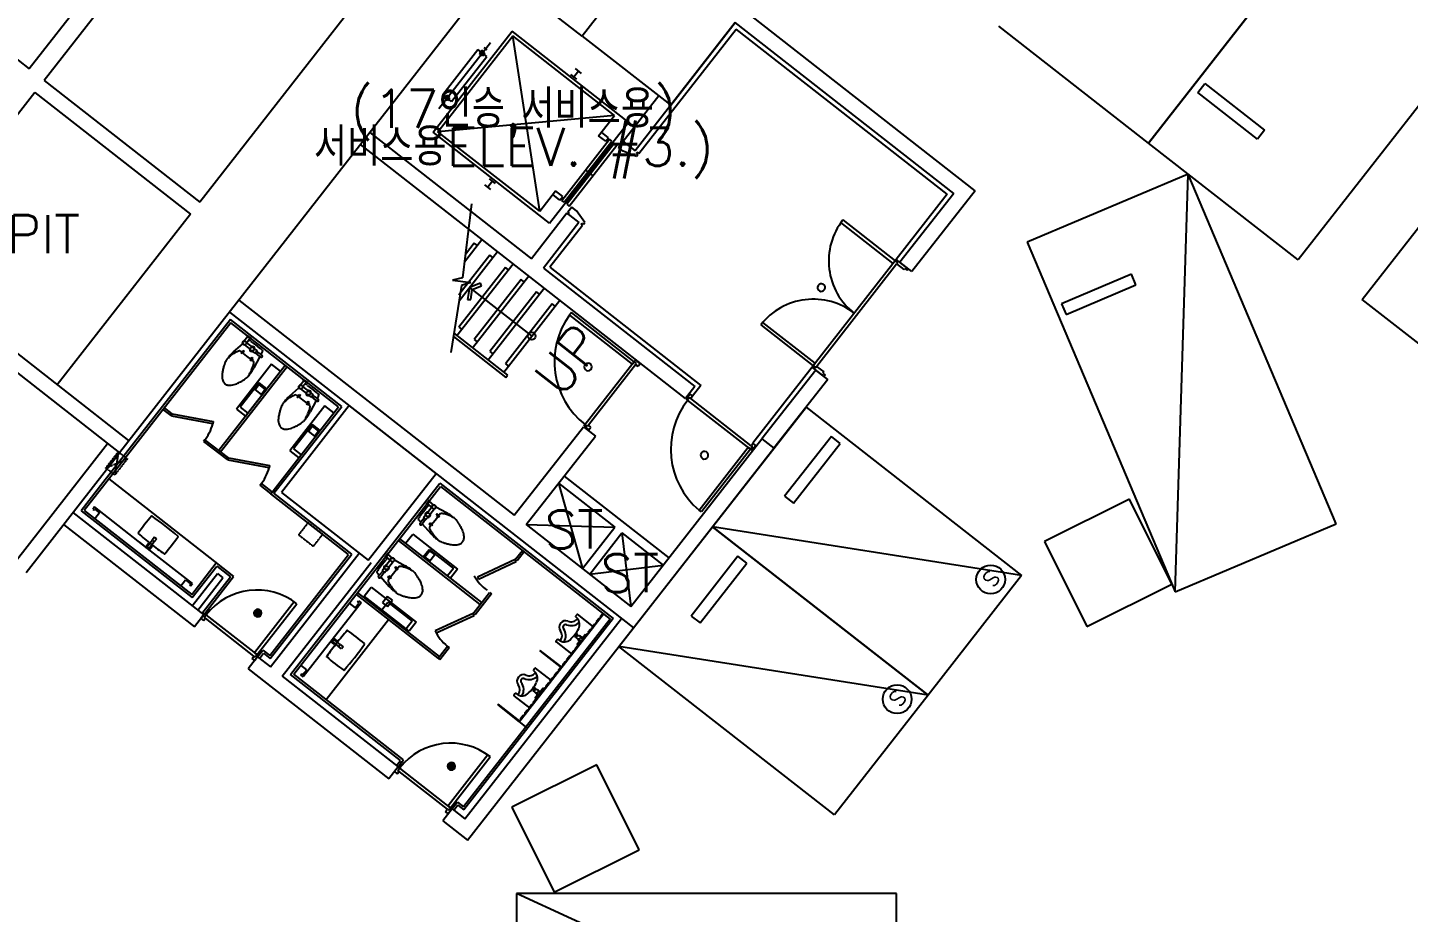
# Model space of a CAD drawing. Header units: millimetres. Extents: x -7614 to 421357, y 87385 to 341757.
# Drawn here: x 369234 to 387410, y 132727 to 144373 of the extents above; entities that cross this region are included whole.
import ezdxf
from ezdxf.enums import TextEntityAlignment as Align

# ---------------------------------------------------------------- set-up
doc = ezdxf.new("R2010")
doc.units = ezdxf.units.MM
doc.header["$LTSCALE"] = 600
doc.header["$MEASUREMENT"] = 0
for name, pattern in [('HD', [2.5, 1.5, -1]), ('HID', [5, 3, -2]), ('HIDDEN2', [0.188, 0.125, -0.063])]:
    doc.linetypes.add(name, pattern=pattern)
doc.layers.add('e-plan', color=9, linetype='CONTINUOUS')
doc.styles.add('kiahn', font='romans.shx', dxfattribs={"bigfont": 'cadhs.shx'})

msp = doc.modelspace()

# ---------------------------------------------------------------- hatches: boundary and pattern name
at = {"layer": 'e-plan'}
h = msp.add_hatch(color=256, dxfattribs=at)
h.dxf.hatch_style = 1
h.paths.add_polyline_path([(372245, 136713, 1), (372282, 136620, 1)])
h = msp.add_hatch(color=256, dxfattribs=at)
h.dxf.hatch_style = 1
h.paths.add_polyline_path([(374793, 134697, 1), (374830, 134604, 1)])

# ---------------------------------------------------------------- linework, layer by layer
for p, q in [((372456, 147929), (369255, 143831)), ((372653, 147775), (369452, 143677)), ((383989, 142853), (387128, 146872)), ((387128, 146872), (383989, 142853)), ((376386, 146381), (370445, 138777)), ((374702, 146174), (371500, 142077)), ((367284, 145370), (369255, 143831)), ((389098, 145332), (385959, 141314)), ((376532, 144262), (375413, 145136)), ((386800, 140795), (389879, 144735)), ((381705, 142225), (378671, 144596)), ((374572, 142995, 0), (375613, 144327, 0)), ((377145, 143130, 0), (375613, 144327, 0)), ((378548, 144438), (377231, 142752)), ((377278, 142715, 0), (378559, 144354, 0)), ((381425, 142191), (378548, 144438)), ((381340, 142181), (378559, 144354)), ((383989, 142853), (382018, 144392)), ((374635, 143003, 0), (375620, 144264, 0)), ((374647, 143307, 0), (375328, 144179, 0)), ((376960, 143217, 0), (375620, 144264, 0)), ((375975, 141956, 0), (375620, 144264, 0)), ((374698, 143494, 0), (375159, 144085, 0)), ((374816, 143401, 0), (375278, 143992, 0)), ((375278, 143992, 0), (375159, 144085, 0)), ((375183, 144034, 0), (375214, 144074, 0)), ((375223, 144003, 0), (375183, 144034, 0)), ((375254, 144043, 0), (375214, 144074, 0)), ((375223, 144003, 0), (375254, 144043, 0)), ((375284, 144082, 0), (375245, 144113, 0)), ((376426, 143723, 0), (376487, 143802, 0)), ((376527, 143771, 0), (376448, 143833, 0)), ((369452, 143677), (369452, 143677)), ((369452, 143677), (371500, 142077)), ((376465, 143693, 0), (376386, 143754, 0)), ((384637, 143520), (384729, 143638)), ((384729, 143638), (385517, 143023)), ((369328, 143520), (367565, 141263)), ((369328, 143520), (371377, 141919)), ((374816, 143401, 0), (374698, 143494, 0)), ((374722, 143443, 0), (374752, 143483, 0)), ((374761, 143412, 0), (374722, 143443, 0)), ((374792, 143452, 0), (374752, 143483, 0)), ((374761, 143412, 0), (374792, 143452, 0)), ((377541, 143474), (377073, 142875)), ((385425, 142904), (384637, 143520)), ((374730, 143373, 0), (374691, 143404, 0)), ((376960, 143217, 0), (374635, 143003, 0)), ((376105, 141798, 0), (377145, 143130, 0)), ((376751, 142949, 0), (376960, 143217, 0)), ((365087, 142963), (370445, 138777)), ((373739, 142993), (375866, 141330)), ((376105, 141798, 0), (374572, 142995, 0)), ((375975, 141956, 0), (374635, 143003, 0)), ((376264, 142099, 0), (376892, 142903, 0)), ((376295, 142074, 0), (376923, 142878, 0)), ((376845, 142876, 0), (376751, 142949, 0)), ((376845, 142876, 0), (376751, 142949, 0)), ((376882, 142923, 0), (376788, 142997, 0)), ((376882, 142923, 0), (376788, 142997, 0)), ((376845, 142876, 0), (376882, 142923, 0)), ((376845, 142876, 0), (376882, 142923, 0)), ((376923, 142878, 0), (376892, 142903, 0)), ((376923, 142878, 0), (376892, 142903, 0)), ((377012, 142796, 0), (377061, 142859, 0)), ((377061, 142859, 0), (377077, 142847, 0)), ((377073, 142875, 0), (377231, 142752, 0)), ((377089, 142863, 0), (377073, 142875, 0)), ((377077, 142847, 0), (377089, 142863, 0)), ((385517, 143023), (385425, 142904)), ((377895, 139492), (373616, 142835)), ((376958, 142851, 0), (376330, 142047, 0)), ((376361, 142023, 0), (376989, 142826, 0)), ((376989, 142826, 0), (376958, 142851, 0)), ((377075, 142747, 0), (377012, 142796, 0)), ((377247, 142675, 0), (377075, 142747, 0)), ((377258, 142730, 0), (377246, 142714, 0)), ((377246, 142714, 0), (377266, 142699, 0)), ((377266, 142699, 0), (377247, 142675, 0)), ((377278, 142715, 0), (377258, 142730, 0)), ((385959, 141314), (383989, 142853)), ((376609, 142476, 0), (376578, 142501, 0)), ((376609, 142476, 0), (376578, 142501, 0)), ((375355, 142352, 0), (375293, 142273, 0)), ((375394, 142321, 0), (375315, 142383, 0)), ((376675, 142425, 0), (376644, 142449, 0)), ((376675, 142425, 0), (376644, 142449, 0)), ((384510, 142445), (382392, 141549)), ((384341, 136944), (384510, 142445)), ((386459, 137841), (384510, 142445)), ((375332, 142243, 0), (375254, 142304, 0)), ((375975, 141956, 0), (376184, 142224, 0)), ((376242, 142103, 0), (376147, 142177, 0)), ((376279, 142150, 0), (376184, 142224, 0)), ((376242, 142103, 0), (376279, 142150, 0)), ((381340, 142181), (380669, 141322)), ((381425, 142191), (380717, 141285)), ((381705, 142225), (380874, 141162)), ((375078, 142054), (374959, 141079)), ((376295, 142074, 0), (376264, 142099, 0)), ((376330, 142047, 0), (376361, 142023, 0)), ((376396, 142008, 0), (376347, 141945, 0)), ((376459, 141959, 0), (376396, 142008, 0)), ((376570, 141809, 0), (376459, 141959, 0)), ((371377, 141919), (369623, 139673)), ((376334, 141929), (375866, 141330)), ((376492, 141806), (376024, 141207)), ((376539, 141769, 0), (376108, 141218, 0)), ((376334, 141929), (376492, 141806)), ((376350, 141917, 0), (376334, 141929, 0)), ((376347, 141945, 0), (376362, 141933, 0)), ((376362, 141933, 0), (376350, 141917, 0)), ((376520, 141785, 0), (376532, 141800, 0)), ((376539, 141769, 0), (376520, 141785, 0)), ((376532, 141800, 0), (376552, 141785, 0)), ((376552, 141785, 0), (376570, 141809, 0)), ((379940, 141809), (379964, 141841)), ((380629, 141270), (379940, 141809)), ((379964, 141841), (380654, 141302)), ((374913, 140775), (375420, 141425)), ((374985, 141290), (375215, 141585)), ((375114, 141537), (374997, 141387)), ((375154, 141507), (375114, 141537)), ((382392, 141549), (384341, 136944)), ((367574, 141274), (370568, 138934)), ((374886, 140320), (375625, 141265)), ((374886, 140320), (375625, 141265)), ((375319, 141377), (374929, 140878)), ((375319, 141377), (374929, 140878)), ((375359, 141346), (375319, 141377)), ((375359, 141346), (375319, 141377)), ((380654, 141302), (379576, 139923)), ((379620, 139914), (380673, 141262)), ((380654, 141302), (380629, 141270)), ((380669, 141322), (380654, 141302)), ((380654, 141302), (380685, 141277)), ((380827, 141199), (380669, 141322)), ((380685, 141277), (380673, 141262)), ((380673, 141262), (380768, 141188)), ((380874, 141162), (380717, 141285)), ((374959, 141079), (374829, 141047)), ((374829, 141047), (375068, 141018)), ((375524, 141217), (374909, 140429)), ((375524, 141217), (374909, 140429)), ((375091, 140159), (375830, 141105)), ((375091, 140159), (375830, 141105)), ((375729, 141057), (375113, 140269)), ((375729, 141057), (375113, 140269)), ((375564, 141186), (375524, 141217)), ((375564, 141186), (375524, 141217)), ((375768, 141026), (375729, 141057)), ((375768, 141026), (375729, 141057)), ((376024, 141207), (378018, 139650)), ((376108, 141218), (378098, 139663)), ((380768, 141188), (380780, 141203)), ((380780, 141203), (380811, 141179)), ((380811, 141179), (380827, 141199)), ((383765, 141126), (382845, 140736)), ((383824, 140988), (383765, 141126)), ((374945, 140980), (374804, 140096)), ((375068, 141018), (374945, 140980)), ((375051, 140952), (375026, 140795)), ((375051, 140952), (375026, 140795)), ((375195, 141011), (375051, 140952)), ((375195, 141011), (375051, 140952)), ((375051, 140952), (375870, 140312)), ((375051, 140952), (375870, 140312)), ((375067, 140793), (375086, 140925)), ((375067, 140793), (375086, 140925)), ((375086, 140925), (375210, 140976)), ((375086, 140925), (375210, 140976)), ((375210, 140976), (375195, 141011)), ((375210, 140976), (375195, 141011)), ((375296, 139999), (376035, 140945)), ((375296, 139999), (376035, 140945)), ((375934, 140897), (375318, 140109)), ((375934, 140897), (375318, 140109)), ((375973, 140866), (375934, 140897)), ((375973, 140866), (375934, 140897)), ((382903, 140598), (383824, 140988)), ((372015, 140786), (375640, 137954)), ((372015, 140786), (375640, 137954)), ((375026, 140795), (375067, 140793)), ((375026, 140795), (375067, 140793)), ((375501, 139839), (376240, 140785)), ((375501, 139839), (376240, 140785)), ((376139, 140737), (375523, 139949)), ((376139, 140737), (375523, 139949)), ((376178, 140706), (376139, 140737)), ((376178, 140706), (376139, 140737)), ((382845, 140736), (382903, 140598)), ((388613, 139379), (386800, 140795)), ((371904, 140530), (370226, 138383)), ((371892, 140629), (377211, 136473)), ((371892, 140629), (377211, 136473)), ((373370, 139385), (371904, 140530)), ((376392, 140621), (376368, 140590)), ((376368, 140590), (377194, 139944)), ((377219, 139975), (376392, 140621)), ((371909, 140488), (370250, 138365)), ((373327, 139380), (371909, 140488)), ((372120, 140311), (372122, 140322)), ((372122, 140322), (372177, 140279)), ((374845, 140352), (375552, 139799)), ((374845, 140352), (375552, 139799)), ((374909, 140429), (374948, 140398)), ((374909, 140429), (374948, 140398)), ((378912, 140493), (378887, 140462)), ((378887, 140462), (379576, 139923)), ((379601, 139954), (378912, 140493)), ((371946, 140105), (372065, 140212)), ((372081, 140246), (372128, 140305)), ((372087, 140197), (372166, 140135)), ((372112, 140228), (372191, 140167)), ((372113, 140221), (372146, 140264)), ((372128, 140305), (372120, 140311)), ((372128, 140305), (372159, 140280)), ((372159, 140280), (372146, 140264)), ((372167, 140274), (372159, 140280)), ((372177, 140279), (372167, 140274)), ((372174, 140243), (372233, 140197)), ((372214, 140148), (372254, 140117)), ((372233, 140197), (372292, 140151)), ((374838, 140307), (375528, 139768)), ((374838, 140307), (375528, 139768)), ((375113, 140269), (375153, 140238)), ((375113, 140269), (375153, 140238)), ((372026, 140118), (372116, 140047)), ((372043, 140092), (372068, 140123)), ((372059, 140079), (372043, 140092)), ((372084, 140111), (372059, 140079)), ((372068, 140123), (372084, 140111)), ((372116, 140047), (372207, 139976)), ((372186, 140031), (372161, 139999)), ((372161, 139999), (372177, 139987)), ((372177, 139987), (372202, 140018)), ((372202, 140018), (372186, 140031)), ((372229, 140086), (372190, 140117)), ((372292, 140044), (372213, 139895)), ((372254, 140117), (372229, 140086)), ((372292, 140044), (372235, 140094)), ((372248, 140110), (372306, 140069)), ((372299, 140038), (372292, 140044)), ((372320, 140097), (372306, 140069)), ((372306, 140069), (372318, 140061)), ((375318, 140109), (375358, 140078)), ((375318, 140109), (375358, 140078)), ((377219, 139975), (376573, 139148)), ((377194, 139944), (377219, 139975)), ((377219, 139975), (377234, 139995)), ((377251, 139951), (377219, 139975)), ((377234, 139995), (377297, 139946)), ((379576, 139923), (379601, 139954)), ((371752, 138809), (372626, 139928)), ((371775, 138790), (372650, 139910)), ((372446, 139942), (371985, 139351)), ((372103, 139258), (372565, 139849)), ((372565, 139849), (372446, 139942)), ((375523, 139949), (375563, 139918)), ((375523, 139949), (375563, 139918)), ((375528, 139768), (375552, 139799)), ((375528, 139768), (375552, 139799)), ((377238, 139935), (376616, 139139)), ((377238, 139935), (377251, 139951)), ((377270, 139910), (377238, 139935)), ((377297, 139946), (377270, 139910)), ((379561, 139903), (378779, 138902)), ((379608, 139866), (378900, 138960)), ((379561, 139903), (379576, 139923)), ((379719, 139780), (379561, 139903)), ((379576, 139923), (379608, 139898)), ((379608, 139898), (379620, 139914)), ((379766, 139743), (379608, 139866)), ((379620, 139914), (379715, 139840)), ((379715, 139840), (379703, 139824)), ((379703, 139824), (379734, 139800)), ((379734, 139800), (379719, 139780)), ((372284, 139696), (372034, 139376)), ((372134, 139298), (372384, 139618)), ((372230, 139611), (372279, 139674)), ((372314, 139545), (372230, 139611)), ((372279, 139674), (372363, 139608)), ((372384, 139618), (372284, 139696)), ((372363, 139608), (372314, 139545)), ((372686, 139526), (372806, 139633)), ((372822, 139667), (372868, 139726)), ((372828, 139618), (372907, 139556)), ((372853, 139650), (372932, 139588)), ((372854, 139643), (372887, 139685)), ((372860, 139732), (372863, 139743)), ((372868, 139726), (372860, 139732)), ((372863, 139743), (372918, 139700)), ((372868, 139726), (372900, 139702)), ((372900, 139702), (372887, 139685)), ((372908, 139695), (372900, 139702)), ((372918, 139700), (372908, 139695)), ((372915, 139664), (372974, 139618)), ((372974, 139618), (373033, 139572)), ((378018, 139650), (377895, 139492)), ((378098, 139663), (377987, 139521)), ((379766, 139743), (379058, 138837)), ((372767, 139539), (372857, 139468)), ((372784, 139513), (372809, 139544)), ((372800, 139501), (372784, 139513)), ((372824, 139532), (372800, 139501)), ((372809, 139544), (372824, 139532)), ((372857, 139468), (372948, 139398)), ((372927, 139452), (372902, 139421)), ((372902, 139421), (372918, 139408)), ((372918, 139408), (372943, 139440)), ((372943, 139440), (372927, 139452)), ((372970, 139507), (372931, 139538)), ((373033, 139465), (372954, 139316)), ((372955, 139569), (372995, 139539)), ((372995, 139539), (372970, 139507)), ((373033, 139465), (372976, 139515)), ((372988, 139531), (373047, 139491)), ((373040, 139459), (373033, 139465)), ((373061, 139518), (373047, 139491)), ((373047, 139491), (373058, 139482)), ((377902, 139486), (377952, 139549)), ((377922, 139471), (377902, 139486)), ((377947, 139502), (377922, 139471)), ((378750, 138824), (377922, 139471)), ((377963, 139490), (377947, 139502)), ((377952, 139549), (377987, 139521)), ((377987, 139521), (377963, 139490)), ((378758, 138868), (377963, 139490)), ((371035, 139369), (371016, 139346)), ((371016, 139346), (371119, 139266)), ((371137, 139289), (371035, 139369)), ((371119, 139266), (371137, 139289)), ((371132, 139260), (371137, 139289)), ((371672, 139157), (371132, 139260)), ((371137, 139289), (371678, 139186)), ((371985, 139351), (372103, 139258)), ((372034, 139376), (372134, 139298)), ((372435, 138238), (373327, 139380)), ((372477, 138243), (373370, 139385)), ((373148, 139394), (372686, 138803)), ((372804, 138710), (373266, 139301)), ((373266, 139301), (373148, 139394)), ((378250, 137803), (379481, 139379)), ((379481, 139379), (382318, 137162)), ((371678, 139186), (371672, 139157)), ((372985, 139148), (372735, 138828)), ((372835, 138750), (373085, 139070)), ((372931, 139063), (372980, 139126)), ((373015, 138997), (372931, 139063)), ((372980, 139126), (373065, 139060)), ((373085, 139070), (372985, 139148)), ((373065, 139060), (373015, 138997)), ((375640, 137954), (376551, 139120)), ((375640, 137954), (376551, 139120)), ((376551, 139120), (376709, 138997)), ((376551, 139120), (376709, 138997)), ((376573, 139148), (376557, 139128)), ((376557, 139128), (376620, 139079)), ((376604, 139123), (376573, 139148)), ((376616, 139139), (376604, 139123)), ((376648, 139115), (376616, 139139)), ((376620, 139079), (376648, 139115)), ((369056, 137324), (370287, 138900)), ((371569, 138949), (371551, 138926)), ((371551, 138926), (371859, 138687)), ((371878, 138710), (371569, 138949)), ((375797, 137831), (376709, 138997)), ((375797, 137831), (376709, 138997)), ((377176, 136754), (378900, 138960)), ((378783, 138899), (378758, 138868)), ((378758, 138868), (378774, 138856)), ((378769, 138809), (378819, 138872)), ((378819, 138872), (378783, 138899)), ((378900, 138960), (379058, 138837)), ((379814, 138992), (379198, 138204)), ((379316, 138112), (379932, 138900)), ((379932, 138900), (379814, 138992)), ((369214, 137201), (370445, 138777)), ((371859, 138687), (371878, 138710)), ((371872, 138681), (371878, 138711)), ((372413, 138578), (371872, 138681)), ((371878, 138711), (372418, 138608)), ((372686, 138803), (372804, 138710)), ((372735, 138828), (372835, 138750)), ((377211, 136473), (379058, 138837)), ((378072, 138022), (378718, 138849)), ((378750, 138824), (378104, 137997)), ((378718, 138849), (378750, 138824)), ((378774, 138856), (378750, 138824)), ((378750, 138824), (378769, 138809)), ((372418, 138608), (372413, 138578)), ((370226, 138383), (369937, 138013)), ((370250, 138365), (369979, 138018)), ((370302, 138432), (371733, 137314)), ((372311, 138372), (372293, 138348)), ((372293, 138348), (372435, 138238)), ((372453, 138261), (372311, 138372)), ((372695, 135858), (374662, 138376)), ((372737, 135863), (374667, 138333)), ((374662, 138376), (376943, 136593)), ((374667, 138333), (376901, 136588)), ((376222, 138375), (376963, 137796)), ((376222, 138375), (376963, 137796)), ((376296, 138469), (377675, 137392)), ((372435, 138238), (372453, 138261)), ((373459, 137437), (372435, 138238)), ((373501, 137442), (372477, 138243)), ((374526, 138152), (374482, 138097)), ((374524, 138134), (374500, 138103)), ((374524, 138134), (374530, 138142)), ((374583, 138088), (374524, 138134)), ((374530, 138142), (374526, 138152)), ((379198, 138204), (379316, 138112)), ((369829, 137989), (371552, 136643)), ((369937, 138013), (371399, 136870)), ((369979, 138018), (371394, 136912)), ((370116, 138063), (370091, 138032)), ((370091, 138032), (370107, 138019)), ((370107, 138019), (370119, 138035)), ((370813, 137518), (370116, 138063)), ((370119, 138035), (370182, 137986)), ((370182, 137986), (370121, 137907)), ((374448, 138004), (374401, 137945)), ((374478, 137961), (374447, 137922)), ((374494, 138063), (374448, 138004)), ((374482, 138097), (374493, 138095)), ((374493, 138095), (374500, 138103)), ((374558, 138064), (374496, 137985)), ((374500, 138103), (374516, 138090)), ((374559, 138057), (374516, 138090)), ((374589, 138039), (374528, 137960)), ((374668, 137977), (374597, 137887)), ((374749, 137984), (374607, 138059)), ((374626, 137972), (374614, 137956)), ((374614, 137956), (374645, 137932)), ((374658, 137948), (374626, 137972)), ((378104, 137997), (378072, 138022)), ((369706, 137831), (371429, 136485)), ((374387, 137886), (374408, 137863)), ((374408, 137863), (374399, 137852)), ((374455, 137916), (374408, 137863)), ((374422, 137833), (374427, 137841)), ((374427, 137841), (374471, 137903)), ((374427, 137841), (374540, 137716)), ((374447, 137922), (374478, 137897)), ((374478, 137897), (374509, 137937)), ((374521, 137838), (374534, 137854)), ((374553, 137814), (374521, 137838)), ((374597, 137887), (374526, 137796)), ((374534, 137854), (374565, 137829)), ((374565, 137829), (374553, 137814)), ((374645, 137932), (374658, 137948)), ((375797, 137831), (377176, 136754)), ((375797, 137831), (377176, 136754)), ((376538, 137252), (376963, 137796)), ((376538, 137252), (376963, 137796)), ((377018, 136227), (378250, 137803)), ((382318, 137162), (378250, 137803)), ((381087, 135586), (378250, 137803)), ((378250, 137803), (381087, 135586)), ((384341, 136944), (386459, 137841)), ((370760, 137560), (370717, 137594)), ((370807, 137538), (370875, 137625)), ((370902, 137604), (370834, 137517)), ((370905, 137665), (370875, 137625)), ((370875, 137625), (370902, 137604)), ((370875, 137625), (370902, 137604)), ((370902, 137604), (370933, 137643)), ((370933, 137643), (370905, 137665)), ((375193, 136781), (374113, 137624)), ((375211, 136804), (374131, 137648)), ((374210, 137586), (374303, 137705)), ((374303, 137705), (374894, 137243)), ((376633, 137178), (377058, 137722)), ((376633, 137178), (377058, 137722)), ((377058, 137722), (377601, 137297)), ((370826, 137582), (370790, 137536)), ((370790, 137536), (370836, 137500)), ((370834, 137517), (370807, 137538)), ((371405, 137056), (370813, 137518)), ((370835, 137575), (370826, 137582)), ((370836, 137500), (370872, 137546)), ((370872, 137546), (370863, 137553)), ((372422, 136109), (373459, 137437)), ((372427, 136067), (373501, 137442)), ((372430, 135957), (373600, 137454)), ((373981, 137455), (373938, 137400)), ((373979, 137437), (373955, 137405)), ((373979, 137437), (373985, 137445)), ((374038, 137391), (373979, 137437)), ((373985, 137445), (373981, 137455)), ((374801, 137125), (374210, 137586)), ((374442, 137405), (374520, 137505)), ((374530, 137485), (374464, 137401)), ((374520, 137505), (374840, 137255)), ((374527, 137352), (374593, 137436)), ((374593, 137436), (374530, 137485)), ((375654, 137372), (375747, 137490)), ((375770, 137472), (375678, 137353)), ((375747, 137490), (375770, 137472)), ((378582, 137416), (377967, 136628)), ((378700, 137324), (378582, 137416)), ((371394, 136912), (371717, 137326)), ((371399, 136870), (371723, 137284)), ((371717, 137326), (371946, 137147)), ((371723, 137284), (371904, 137142)), ((372587, 135834), (373757, 137331)), ((373903, 137306), (373857, 137247)), ((373933, 137264), (373902, 137224)), ((373949, 137365), (373903, 137306)), ((373934, 137200), (373964, 137239)), ((373938, 137400), (373949, 137397)), ((373949, 137397), (373955, 137405)), ((374013, 137366), (373951, 137287)), ((373955, 137405), (373971, 137392)), ((374014, 137359), (373971, 137392)), ((374044, 137342), (373983, 137263)), ((374123, 137280), (374052, 137189)), ((374204, 137286), (374063, 137362)), ((374081, 137275), (374069, 137259)), ((374069, 137259), (374100, 137234)), ((374113, 137250), (374081, 137275)), ((374100, 137234), (374113, 137250)), ((374762, 137155), (374442, 137405)), ((374464, 137401), (374527, 137352)), ((374840, 137255), (374762, 137155)), ((374894, 137243), (374801, 137125)), ((375654, 137372), (375155, 137141)), ((375168, 137114), (375667, 137345)), ((375678, 137353), (375654, 137372)), ((375667, 137345), (375654, 137372)), ((378085, 136536), (378700, 137324)), ((371252, 137023), (371314, 137102)), ((371314, 137102), (371377, 137053)), ((371377, 137053), (371365, 137037)), ((371380, 137024), (371405, 137056)), ((371402, 136760), (371735, 137186)), ((371473, 136705), (371806, 137130)), ((371528, 136661), (371904, 137142)), ((371552, 136643), (371946, 137147)), ((371735, 137186), (371806, 137130)), ((373842, 137189), (373863, 137165)), ((373863, 137165), (373854, 137154)), ((373910, 137218), (373863, 137165)), ((373877, 137136), (373883, 137143)), ((373883, 137143), (373926, 137206)), ((373883, 137143), (373995, 137018)), ((373902, 137224), (373934, 137200)), ((373976, 137141), (373989, 137157)), ((374008, 137116), (373976, 137141)), ((374052, 137189), (373982, 137099)), ((373989, 137157), (374020, 137132)), ((374020, 137132), (374008, 137116)), ((375155, 137141), (375168, 137114)), ((382318, 137162), (381087, 135586)), ((371365, 137037), (371380, 137024)), ((374639, 136072), (373559, 136915)), ((374657, 136095), (373577, 136939)), ((373665, 136889), (373758, 137007)), ((374256, 136427), (373665, 136889)), ((373758, 137007), (374349, 136545)), ((373973, 136886), (373907, 136802)), ((374036, 136837), (373973, 136886)), ((375100, 136663), (375316, 136938)), ((375339, 136920), (375124, 136644)), ((375316, 136938), (375339, 136920)), ((372745, 136815), (372222, 136145)), ((372254, 136120), (372777, 136790)), ((372777, 136790), (372745, 136815)), ((373623, 136802), (372862, 135829)), ((373623, 136802), (372862, 135829)), ((373467, 136797), (373545, 136735)), ((373545, 136735), (373595, 136798)), ((373579, 136811), (373591, 136826)), ((373595, 136798), (373579, 136811)), ((373591, 136826), (373623, 136802)), ((373897, 136708), (373975, 136808)), ((374217, 136458), (373897, 136708)), ((373907, 136802), (373970, 136753)), ((373970, 136753), (374036, 136837)), ((373975, 136808), (374295, 136558)), ((371552, 136643), (371429, 136485)), ((371564, 136659), (371515, 136596)), ((371515, 136596), (371550, 136568)), ((371550, 136568), (371575, 136600)), ((371559, 136612), (371584, 136643)), ((371575, 136600), (371559, 136612)), ((371584, 136643), (371564, 136659)), ((372213, 136101), (371575, 136600)), ((372254, 136120), (371584, 136643)), ((373163, 135531), (373984, 136583)), ((374295, 136558), (374217, 136458)), ((374349, 136545), (374256, 136427)), ((375100, 136663), (374601, 136432)), ((374613, 136405), (375113, 136635)), ((376901, 136588), (374971, 134118)), ((376943, 136593), (374976, 134076)), ((374991, 133956), (377053, 136596)), ((375113, 136635), (375100, 136663)), ((375124, 136644), (375100, 136663)), ((375706, 135237), (376814, 136656)), ((376466, 136649), (376448, 136625)), ((376449, 136618), (376473, 136593)), ((376682, 136486), (376473, 136650)), ((377967, 136628), (378085, 136536)), ((373225, 136292), (373260, 136338)), ((373262, 136322), (373241, 136294)), ((373260, 136338), (373306, 136302)), ((373349, 136254), (373262, 136322)), ((374601, 136432), (374613, 136405)), ((375025, 133676), (377211, 136473)), ((376208, 136318), (376189, 136294)), ((376245, 136301), (376215, 136319)), ((376399, 136124), (376682, 136486)), ((376469, 136393), (376438, 136353)), ((376438, 136353), (376442, 136350)), ((376442, 136350), (376473, 136389)), ((376459, 136356), (376452, 136362)), ((376472, 136372), (376464, 136378)), ((376473, 136389), (376469, 136393)), ((376474, 136325), (376494, 136310)), ((376531, 136293), (376492, 136324)), ((376505, 136365), (376524, 136349)), ((376550, 136317), (376510, 136348)), ((376524, 136349), (376545, 136352)), ((376545, 136352), (376576, 136391)), ((376576, 136391), (376596, 136376)), ((372222, 136145), (372254, 136120)), ((372261, 136089), (372332, 136180)), ((372285, 136070), (372337, 136137)), ((372332, 136180), (372422, 136109)), ((372337, 136137), (372427, 136067)), ((373271, 136256), (373225, 136292)), ((373241, 136294), (373328, 136226)), ((373278, 136266), (373271, 136256)), ((373306, 136302), (373299, 136293)), ((373328, 136226), (373349, 136254)), ((373328, 136226), (373349, 136254)), ((373367, 136196), (373328, 136226)), ((373349, 136254), (373389, 136223)), ((373389, 136223), (373367, 136196)), ((374639, 136072), (374762, 136229)), ((374785, 136211), (374662, 136053)), ((374762, 136229), (374785, 136211)), ((375983, 136176), (375977, 136168)), ((375977, 136168), (376260, 135947)), ((376267, 135954), (375983, 136176)), ((376190, 136287), (376399, 136124)), ((376496, 136289), (376465, 136250)), ((376465, 136250), (376485, 136234)), ((376494, 136310), (376496, 136289)), ((381087, 135586), (377018, 136227)), ((379855, 134010), (377018, 136227)), ((372261, 136089), (372138, 135931)), ((372189, 136069), (372213, 136101)), ((372224, 136042), (372189, 136069)), ((372213, 136101), (372229, 136089)), ((372273, 136105), (372224, 136042)), ((372229, 136089), (372254, 136120)), ((372254, 136120), (372273, 136105)), ((372261, 136089), (372430, 135957)), ((372908, 135920), (372829, 135981)), ((374662, 136053), (374639, 136072)), ((376260, 135947), (376267, 135954)), ((372138, 135931), (373989, 134485)), ((372587, 135834), (374112, 134643)), ((374141, 134728), (372695, 135858)), ((374183, 134733), (372737, 135863)), ((372831, 135853), (372843, 135869)), ((372862, 135829), (372831, 135853)), ((372843, 135869), (372859, 135857)), ((372859, 135857), (372908, 135920)), ((375845, 135415), (376128, 135777)), ((375912, 135939), (375894, 135916)), ((375895, 135909), (375919, 135883)), ((376128, 135777), (375919, 135940)), ((375654, 135608), (375635, 135585)), ((375691, 135592), (375661, 135609)), ((375915, 135683), (375884, 135644)), ((375884, 135644), (375888, 135641)), ((375888, 135641), (375919, 135680)), ((375905, 135647), (375897, 135653)), ((375918, 135662), (375910, 135668)), ((375919, 135680), (375915, 135683)), ((375920, 135616), (375939, 135601)), ((375977, 135584), (375938, 135615)), ((375939, 135601), (375942, 135580)), ((375951, 135656), (375970, 135640)), ((375996, 135608), (375956, 135639)), ((375970, 135640), (375991, 135643)), ((375991, 135643), (376022, 135682)), ((376022, 135682), (376042, 135667)), ((375429, 135467), (375423, 135459)), ((375423, 135459), (375706, 135237)), ((375712, 135245), (375429, 135467)), ((375636, 135578), (375845, 135415)), ((375942, 135580), (375911, 135540)), ((375911, 135540), (375931, 135525)), ((381087, 135586), (379855, 134010)), ((375793, 135170), (375698, 135244)), ((375706, 135237), (375712, 135245)), ((374089, 134661), (374141, 134728)), ((374112, 134643), (374183, 134733)), ((375293, 134799), (374770, 134129)), ((374802, 134104), (375325, 134774)), ((375325, 134774), (375293, 134799)), ((374112, 134643), (373989, 134485)), ((374112, 134643), (374063, 134580)), ((374063, 134580), (374098, 134552)), ((374098, 134552), (374123, 134583)), ((374107, 134596), (374132, 134627)), ((374123, 134583), (374107, 134596)), ((374132, 134627), (374112, 134643)), ((374761, 134085), (374123, 134583)), ((374802, 134104), (374132, 134627)), ((374892, 134179), (374821, 134089)), ((374897, 134137), (374845, 134070)), ((374892, 134179), (374971, 134118)), ((374897, 134137), (374976, 134076)), ((374821, 134089), (374698, 133931)), ((374737, 134053), (374761, 134085)), ((374772, 134026), (374737, 134053)), ((374761, 134085), (374777, 134072)), ((374770, 134129), (374802, 134104)), ((374821, 134089), (374772, 134026)), ((374777, 134072), (374802, 134104)), ((374802, 134104), (374821, 134089)), ((374821, 134089), (374991, 133956)), ((374698, 133931), (375025, 133676)), ((380670, 130677), (375670, 132977)), ((375670, 132977), (375670, 130677)), ((380670, 132977), (375670, 132977)), ((380670, 130677), (380670, 132977))]:
    msp.add_line(p, q, dxfattribs=at)
at = {"layer": 'e-plan', "ltscale": 0.5}
for p, q in [((377382, 145349), (376532, 144262)), ((377699, 143351), (378548, 144438)), ((376532, 144262), (377699, 143351)), ((373468, 139397), (372575, 138255)), ((374610, 138505), (373468, 139397)), ((373718, 137362), (374610, 138505)), ((376222, 138375), (376538, 137252)), ((376222, 138375), (376538, 137252)), ((372575, 138255), (373718, 137362)), ((383740, 138166), (382621, 137608)), ((384297, 137048), (383740, 138166)), ((375797, 137831), (376963, 137796)), ((375797, 137831), (376963, 137796)), ((377058, 137722), (377176, 136754)), ((377058, 137722), (377176, 136754)), ((382621, 137608), (383179, 136490)), ((376633, 137178), (377601, 137297)), ((383179, 136490), (384297, 137048)), ((376728, 134670), (375609, 134113)), ((377286, 133552), (376728, 134670)), ((375609, 134113), (376167, 132994)), ((376167, 132994), (377286, 133552))]:
    msp.add_line(p, q, dxfattribs=at)
at = {"layer": 'e-plan', "linetype": 'HD'}
msp.add_line((374929, 140878), (374910, 140853), dxfattribs=at)
msp.add_line((374929, 140878), (374910, 140853), dxfattribs=at)
at = {"layer": 'e-plan', "linetype": 'HIDDEN2', "ltscale": 0.005}
for p, q in [((370263, 138576), (370429, 138789)), ((370547, 138697), (370381, 138484)), ((370429, 138789), (370547, 138697)), ((370381, 138484), (370263, 138576)), ((372925, 137855), (372808, 137705)), ((373119, 137703), (372925, 137855)), ((372809, 137691), (372988, 137551)), ((373002, 137553), (373119, 137703))]:
    msp.add_line(p, q, dxfattribs=at)
at = {"layer": 'e-plan', "linetype": 'HIDDEN2', "ltscale": 0.02}
for p, q in [((370263, 138576), (370547, 138697)), ((370429, 138789), (370381, 138484))]:
    msp.add_line(p, q, dxfattribs=at)
at = {"layer": 'e-plan', "linetype": 'HIDDEN2', "ltscale": 0.01}
msp.add_line((375698, 135244), (376807, 136662), dxfattribs=at)
at = {"layer": 'e-plan'}
for centre, radius in [((375870, 140312), 50), ((375870, 140312), 50), ((372088, 140222), 25), ((372190, 140142), 25), ((372829, 139643), 25), ((372931, 139563), 25), ((374503, 137961), 25), ((374583, 138063), 25), ((373958, 137263), 25), ((374038, 137366), 25), ((376485, 136348), 25), ((375931, 135639), 25)]:
    msp.add_circle(centre, radius, dxfattribs=at)
at = {"layer": 'e-plan', "lineweight": -3}
for centre in [(381911, 137109), (380680, 135533)]:
    msp.add_circle(centre, 189, dxfattribs=at)
at = {"layer": 'e-plan'}
for centre, radius, start, end in [((380654, 141302), 875, 142, 232.0002), ((379682, 140951), 50, 82.0001, 262.0001), ((379682, 140951), 50, 262.0001, 82.0001), ((379576, 139923), 875, 51.9999, 142.0001), ((377219, 139975), 1050, 144.1937, 232), ((372088, 140222), 25, 105.1301, 203.0628), ((371889, 139878), 463, 52, 56.3382), ((372190, 140142), 35, 176.8499, 287.1501), ((372190, 140142), 35, 356.8499, 107.1501), ((372008, 139786), 463, 46.2894, 52), ((372257, 139794), 456, 158.8361, 160.4349), ((372030, 139882), 213, 150.7461, 158.8361), ((372109, 139838), 304, 143.9723, 150.7461), ((372221, 139756), 441, 137.2363, 143.9723), ((372121, 139792), 337, 130.3434, 137.6013), ((372465, 139530), 775, 132.1534, 137.2363), ((372290, 139593), 599, 126.0546, 130.3434), ((372076, 139888), 234, 119.1946, 126.0546), ((372109, 139828), 303, 115.4349, 119.1946), ((372183, 139673), 475, 112.4325, 115.4349), ((372068, 139950), 174, 105.1301, 112.4325), ((372024, 140115), 3.54, 52, 105.1301), ((372199, 139967), 12.3, 7, 52), ((372157, 139961), 54.8, 346.0722, 7), ((372309, 140049), 15, 228.6335, 55.3664), ((372098, 140214), 251, 332.3597, 336.0362), ((372324, 140117), 5.01, 349.0736, 46.2894), ((372309, 140120), 20, 336.0362, 349.0736), ((376611, 139907), 50, 22, 202), ((372067, 139793), 273, 178.8699, 187.2191), ((372011, 139794), 217, 169.5072, 178.8699), ((372669, 139672), 887, 165.9625, 169.5072), ((372354, 139751), 562, 161.5108, 165.9625), ((372776, 139610), 1007, 160.4349, 161.5108), ((371915, 139989), 304, 313.2538, 320.0276), ((371809, 140078), 441, 320.0276, 326.7636), ((371948, 139941), 244, 326.3987, 335.5833), ((371417, 140182), 828, 335.5833, 337.9454), ((371530, 140261), 775, 326.7636, 331.8465), ((371197, 140271), 1064, 337.9454, 340.0286), ((371668, 140100), 564, 340.0286, 342.556), ((371928, 140018), 291, 342.556, 346.0722), ((376611, 139907), 50, 202, 22), ((371959, 139779), 165, 187.2191, 198.3099), ((371881, 139753), 82.6, 198.3099, 214.0099), ((371902, 139767), 108, 214.0099, 222.5376), ((371887, 139754), 87.7, 222.5376, 232), ((371887, 139754), 87.7, 232, 241.4623), ((371897, 139771), 108, 241.4623, 249.99), ((371888, 139748), 82.6, 249.99, 265.69), ((371894, 139830), 165, 265.69, 276.7808), ((371882, 139937), 273, 276.7808, 285.1301), ((371896, 139883), 217, 285.1301, 294.4927), ((371619, 140493), 887, 294.4927, 298.0375), ((371771, 140206), 562, 298.0375, 302.4891), ((371532, 140581), 1007, 302.4891, 303.565), ((371837, 140122), 456, 303.565, 305.1639), ((371977, 139923), 213, 305.1639, 313.2538), ((372829, 139643), 25, 105.1301, 203.0628), ((372630, 139300), 463, 52, 56.3382), ((372931, 139563), 35, 356.8499, 107.1501), ((372771, 139303), 213, 150.7461, 158.8361), ((372850, 139259), 304, 143.9723, 150.7461), ((372961, 139178), 441, 137.2363, 143.9723), ((372861, 139214), 337, 130.3434, 137.6013), ((373206, 138951), 775, 132.1534, 137.2363), ((373031, 139014), 599, 126.0546, 130.3434), ((372816, 139309), 234, 119.1946, 126.0546), ((372850, 139249), 303, 115.4349, 119.1946), ((372924, 139094), 475, 112.4325, 115.4349), ((372809, 139371), 174, 105.1301, 112.4325), ((372764, 139536), 3.54, 52, 105.1301), ((372931, 139563), 35, 176.8499, 287.1501), ((372748, 139207), 463, 46.2894, 52), ((373050, 139470), 15, 228.6335, 55.3664), ((372839, 139635), 251, 332.3597, 336.0362), ((373065, 139538), 5.01, 349.0736, 46.2894), ((373050, 139541), 20, 336.0362, 349.0736), ((378750, 138824), 1050, 142, 229.8063), ((372752, 139215), 217, 169.5072, 178.8699), ((373410, 139093), 887, 165.9625, 169.5072), ((373095, 139172), 562, 161.5108, 165.9625), ((373517, 139031), 1007, 160.4349, 161.5108), ((372997, 139215), 456, 158.8361, 160.4349), ((372550, 139499), 441, 320.0276, 326.7636), ((372689, 139362), 244, 326.3987, 335.5833), ((372157, 139603), 828, 335.5833, 337.9454), ((372271, 139682), 775, 326.7636, 331.8465), ((371938, 139692), 1064, 337.9454, 340.0286), ((372409, 139521), 564, 340.0286, 342.556), ((372669, 139440), 291, 342.556, 346.0722), ((372940, 139388), 12.3, 7, 52), ((372898, 139383), 54.8, 346.0722, 7), ((371123, 139299), 567, 319.4507, 345.5105), ((372807, 139214), 273, 178.8699, 187.2191), ((372700, 139200), 165, 187.2191, 198.3099), ((372622, 139175), 82.6, 198.3099, 214.0099), ((372643, 139189), 108, 214.0099, 222.5376), ((372628, 139175), 87.7, 222.5376, 232), ((372628, 139175), 87.7, 232, 241.4623), ((372638, 139193), 108, 241.4623, 249.99), ((372629, 139169), 82.6, 249.99, 265.69), ((372635, 139251), 165, 265.69, 276.7808), ((372622, 139359), 273, 276.7808, 285.1301), ((372637, 139305), 217, 285.1301, 294.4927), ((372359, 139914), 887, 294.4927, 298.0375), ((372512, 139628), 562, 298.0375, 302.4891), ((372273, 140002), 1007, 302.4891, 303.565), ((372578, 139543), 456, 303.565, 305.1639), ((372718, 139345), 213, 305.1639, 313.2538), ((372656, 139411), 304, 313.2538, 320.0276), ((378143, 138744), 50, 352, 172), ((378143, 138744), 50, 172, 352), ((371863, 138720), 567, 319.4507, 345.5105), ((374503, 137961), 35, 86.8499, 197.1501), ((374858, 137778), 463, 137.6617, 142), ((374503, 137961), 35, 266.8499, 17.1501), ((374583, 138063), 25, 350.9372, 88.8699), ((374671, 137975), 3.54, 88.8699, 142), ((374668, 137804), 174, 81.5675, 88.8699), ((374623, 137507), 475, 78.565, 81.5675), ((374658, 137676), 303, 74.8053, 78.565), ((374675, 137742), 234, 67.9454, 74.8053), ((374384, 137301), 775, 56.7636, 61.8466), ((374539, 137404), 599, 63.6565, 67.9454), ((374752, 134726), 5047, 140.387, 143.6148), ((370868, 137941), 5, 54.6408, 140.387), ((368142, 134099), 4716, 49.361, 54.6408), ((374379, 137904), 5.01, 147.7106, 204.9263), ((374766, 137660), 463, 142, 147.7106), ((374393, 137911), 20, 204.9263, 217.9638), ((374575, 138053), 251, 217.9638, 221.6403), ((374410, 137842), 15, 138.6335, 325.3665), ((374536, 137789), 12.3, 142, 187), ((374578, 137794), 54.8, 187, 207.9278), ((374655, 137639), 337, 56.3987, 63.6565), ((374566, 137580), 441, 50.0277, 56.7636), ((374655, 137685), 304, 43.2538, 50.0277), ((374721, 137747), 213, 35.1639, 43.2538), ((374522, 137607), 456, 33.565, 35.1639), ((374063, 137303), 1007, 32.4892, 33.565), ((374438, 137541), 562, 28.0375, 32.4892), ((374152, 137389), 887, 24.4927, 28.0375), ((370693, 137717), 5, 143.6148, 229.361), ((373762, 141292), 4716, 229.361, 232.0009), ((367151, 140665), 5047, 320.387, 323.6148), ((371210, 137674), 5, 323.6148, 49.361), ((374787, 137905), 291, 207.9278, 211.4439), ((375020, 138047), 564, 211.4439, 213.9714), ((375114, 138236), 775, 222.1534, 227.2364), ((375435, 138326), 1064, 213.9714, 216.0546), ((375244, 138187), 828, 216.0546, 218.4166), ((374888, 137991), 441, 227.2364, 233.9723), ((374787, 137825), 244, 218.4166, 227.6013), ((374807, 137880), 304, 233.9723, 240.7462), ((374763, 137801), 213, 240.7462, 248.8361), ((374850, 138027), 456, 248.8361, 250.4349), ((375035, 138546), 1007, 250.4349, 251.5108), ((374894, 138125), 562, 251.5108, 255.9625), ((374877, 137672), 108, 304.0099, 312.5377), ((374891, 137658), 87.7, 312.5377, 322), ((374761, 137667), 217, 15.1301, 24.4927), ((374891, 137658), 87.7, 322, 331.4623), ((374873, 137667), 108, 331.4623, 339.9901), ((374707, 137652), 273, 6.7808, 15.1301), ((374897, 137659), 82.6, 339.9901, 355.6901), ((374815, 137665), 165, 355.6901, 6.7808), ((373762, 141292), 4716, 232.0009, 234.6408), ((371035, 137450), 5, 234.6408, 320.387), ((374973, 138440), 887, 255.9625, 259.5073), ((374851, 137781), 217, 259.5073, 268.8699), ((374852, 137837), 273, 268.8699, 277.2192), ((374865, 137730), 165, 277.2192, 288.3099), ((374891, 137651), 82.6, 288.3099, 304.0099), ((374221, 136962), 463, 142, 147.7106), ((373958, 137263), 35, 86.8499, 197.1501), ((374313, 137081), 463, 137.6617, 142), ((373958, 137263), 35, 266.8499, 17.1501), ((374038, 137366), 25, 350.9372, 88.8699), ((374126, 137278), 3.54, 88.8699, 142), ((374123, 137107), 174, 81.5675, 88.8699), ((374079, 136810), 475, 78.565, 81.5675), ((374113, 136978), 303, 74.8053, 78.565), ((374131, 137044), 234, 67.9454, 74.8053), ((373839, 136603), 775, 56.7636, 61.8466), ((373994, 136706), 599, 63.6565, 67.9454), ((374110, 136941), 337, 56.3987, 63.6565), ((374022, 136882), 441, 50.0277, 56.7636), ((373834, 137207), 5.01, 147.7106, 204.9263), ((373848, 137213), 20, 204.9263, 217.9638), ((374030, 137355), 251, 217.9638, 221.6403), ((373865, 137144), 15, 138.6335, 325.3665), ((373991, 137091), 12.3, 142, 187), ((374033, 137096), 54.8, 187, 207.9278), ((374242, 137207), 291, 207.9278, 211.4439), ((374475, 137349), 564, 211.4439, 213.9714), ((374110, 136988), 304, 43.2538, 50.0277), ((374176, 137050), 213, 35.1639, 43.2538), ((373977, 136910), 456, 33.565, 35.1639), ((373518, 136605), 1007, 32.4892, 33.565), ((373893, 136844), 562, 28.0375, 32.4892), ((373607, 136692), 887, 24.4927, 28.0375), ((374216, 136969), 217, 15.1301, 24.4927), ((375611, 137428), 567, 208.4895, 234.5492), ((372254, 136120), 850, 52.0128, 142), ((374569, 137538), 775, 222.1534, 227.2364), ((374890, 137629), 1064, 213.9714, 216.0546), ((374699, 137490), 828, 216.0546, 218.4166), ((374343, 137294), 441, 227.2364, 233.9723), ((374242, 137127), 244, 218.4166, 227.6013), ((374262, 137182), 304, 233.9723, 240.7462), ((374218, 137103), 213, 240.7462, 248.8361), ((374305, 137330), 456, 248.8361, 250.4349), ((374490, 137849), 1007, 250.4349, 251.5108), ((374349, 137427), 562, 251.5108, 255.9625), ((374428, 137742), 887, 255.9625, 259.5073), ((374306, 137084), 217, 259.5073, 268.8699), ((374307, 137140), 273, 268.8699, 277.2192), ((374320, 137032), 165, 277.2192, 288.3099), ((374346, 136954), 82.6, 288.3099, 304.0099), ((374332, 136975), 108, 304.0099, 312.5377), ((374346, 136960), 87.7, 312.5377, 322), ((374346, 136960), 87.7, 322, 331.4623), ((374328, 136970), 108, 331.4623, 339.9901), ((374162, 136955), 273, 6.7808, 15.1301), ((374352, 136961), 82.6, 339.9901, 355.6901), ((374270, 136967), 165, 355.6901, 6.7808), ((372264, 136667, 0), 50, 112, 292), ((372264, 136667, 0), 50, 292, 112), ((376314, 136482), 83, 67.3921, 216.6079), ((376314, 136482), 33, 67.3921, 216.6079), ((376387, 136660), 159, 247.3921, 313.6019), ((376387, 136660), 109, 247.3921, 322), ((376453, 136622), 5.89, 150.1301, 223.8699), ((376470, 136646), 5, 52, 142), ((376379, 136516), 122, 334.9076, 39.0393), ((377017, 133366), 4716, 139.3592, 141.9991), ((373442, 136435), 5, 53.6129, 139.3592), ((370450, 132376), 5047, 50.3852, 53.6129), ((375112, 136675), 567, 208.4895, 234.5492), ((376212, 136315), 5, 52, 142), ((376160, 136368), 109, 322, 36.6079), ((376299, 136394), 108, 240.1301, 313.923), ((376160, 136368), 159, 329.2203, 36.6079), ((375714, 137001), 951, 313.923, 319.5847), ((376170, 136613), 352, 319.5847, 334.9076), ((377017, 133366), 4716, 141.9991, 144.639), ((369823, 138987), 4716, 319.3592, 324.639), ((373665, 136260), 5, 324.639, 50.3852), ((376193, 136291), 5, 142, 232), ((373174, 136093), 5, 144.639, 230.3852), ((376389, 139977), 5047, 230.3852, 233.6129), ((373398, 135918), 5, 233.6129, 319.3592), ((375759, 135773), 83, 67.3921, 216.6079), ((375759, 135773), 33, 67.3921, 216.6079), ((375833, 135950), 159, 247.3921, 313.6019), ((375833, 135950), 109, 247.3921, 322), ((375899, 135913), 5.89, 150.1301, 223.8699), ((375916, 135936), 5, 52, 142), ((375824, 135807), 122, 334.9076, 39.0393), ((375658, 135605), 5, 52, 142), ((375605, 135659), 109, 322, 36.6079), ((375745, 135685), 108, 240.1301, 313.923), ((375605, 135659), 159, 329.2203, 36.6079), ((375160, 136292), 951, 313.923, 319.5847), ((375616, 135904), 352, 319.5847, 334.9076), ((375639, 135582), 5, 142, 232), ((374802, 134104), 850, 52.0128, 142), ((374812, 134651, 0), 50, 112, 292), ((374812, 134651, 0), 50, 292, 112)]:
    msp.add_arc(centre, radius, start, end, dxfattribs=at)
at = {"layer": 'e-plan', "linetype": 'HIDDEN2', "ltscale": 0.005}
for centre, start, end in [((372815, 137699), 141.9999, 231.9999), ((372994, 137559), 231.9999, 321.9999)]:
    msp.add_arc(centre, 10, start, end, dxfattribs=at)

# ---------------------------------------------------------------- texts
at = {"layer": 'e-plan', "linetype": 'HID', "ltscale": 0.5, "style": 'kiahn'}
for s, p in [('(17인승,서비스용)', (375633, 143305)), ('서비스용ELEV. #3.)', (375633, 142805))]:
    msp.add_text(s, height=500, dxfattribs=at).set_placement(p, align=Align.MIDDLE_CENTER)
at = {"layer": 'e-plan', "style": 'kiahn'}
msp.add_text('PIT', height=500, dxfattribs=at).set_placement((369445, 141656), align=Align.MIDDLE)
msp.add_text('UP', height=500, rotation=51.9975, dxfattribs=at).set_placement((376828, 140210), align=Align.RIGHT)
msp.add_text('UP', height=500, rotation=51.9975, dxfattribs=at).set_placement((376828, 140210), align=Align.RIGHT)
for p in [(376812, 137515), (377548, 136940)]:
    msp.add_text('ST', height=500, dxfattribs=at).set_placement(p, align=Align.RIGHT)
at = {"layer": 'e-plan', "lineweight": -3, "style": 'kiahn'}
for p in [(381892, 137250), (380661, 135674)]:
    msp.add_text('S', height=200, rotation=232, dxfattribs=at).set_placement(p)

doc.saveas('drawing.dxf')
